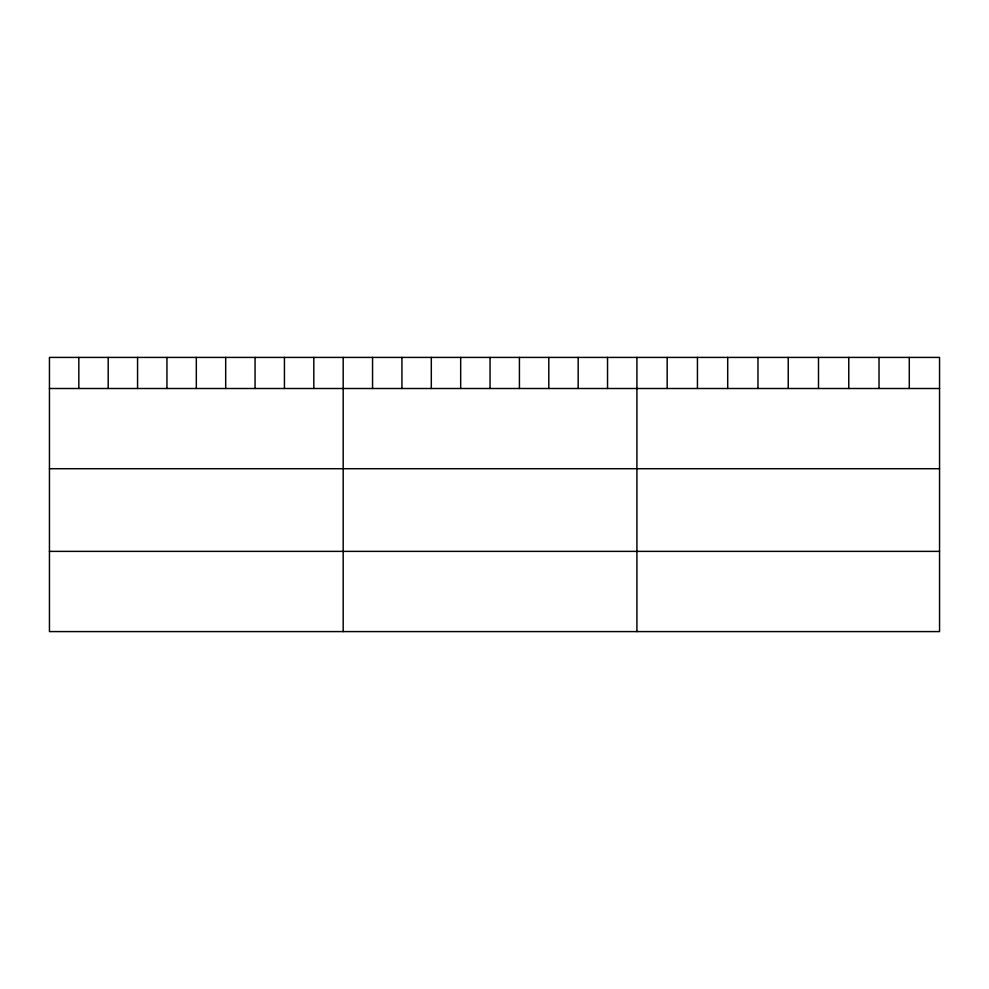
<?xml version="1.0" encoding="UTF-8"?>
<svg xmlns="http://www.w3.org/2000/svg" width="989" height="989" viewBox="0 0 989 989"><rect width="100%" height="100%" fill="white"/><g stroke="black" fill="none" stroke-linecap="round" stroke-linejoin="round"><path stroke-width="1.48" d="M939.55 388.504L939.55 631.588L49.45 631.588L49.45 357.412L939.55 357.412L939.55 388.504L49.45 388.504M49.45 468.712L939.55 468.712M49.45 551.368L939.55 551.368M909.287 357.412L909.287 388.504M879.023 357.412L879.023 388.504M848.76 357.412L848.76 388.504M818.496 357.412L818.496 388.504M788.233 357.412L788.233 388.504M757.97 357.412L757.97 388.504M727.706 357.412L727.706 388.504M697.443 357.412L697.443 388.504M667.179 357.412L667.179 388.504M636.916 357.412L636.916 631.588M607.543 357.412L607.543 388.504M578.169 357.412L578.169 388.504M548.796 357.412L548.796 388.504M519.423 357.412L519.423 388.504M490.05 357.412L490.05 388.504M460.676 357.412L460.676 388.504M431.303 357.412L431.303 388.504M401.93 357.412L401.93 388.504M372.556 357.412L372.556 388.504M343.183 357.412L343.183 631.588M313.81 357.412L313.81 388.504M284.436 357.412L284.436 388.504M255.063 357.412L255.063 388.504M225.69 357.412L225.69 388.504M196.317 357.412L196.317 388.504M166.943 357.412L166.943 388.504M137.57 357.412L137.57 388.504M108.197 357.412L108.197 388.504M78.823 357.412L78.823 388.504"/></g></svg>
